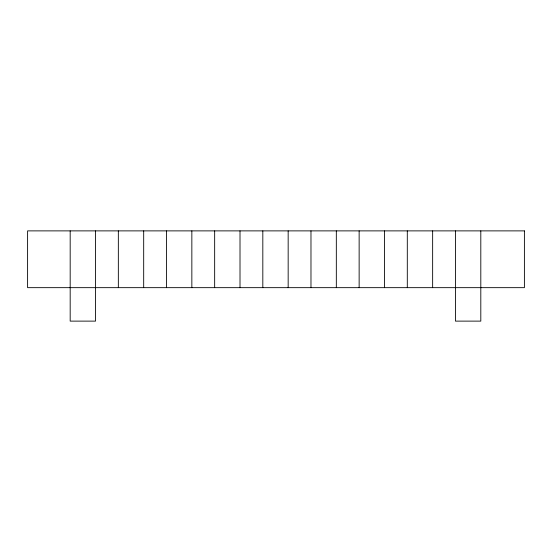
<?xml version="1.0" encoding="UTF-8"?>
<svg xmlns="http://www.w3.org/2000/svg" width="552" height="552" viewBox="0 0 552 552"><rect width="100%" height="100%" fill="white"/><g stroke="black" fill="none" stroke-linecap="round" stroke-linejoin="round"><path stroke-width="0.83" d="M480.806 230.881L480.806 321.119L455.455 321.119L455.455 230.881M432.644 230.881L432.644 287.661M407.3 230.881L407.3 287.661M384.482 230.881L384.482 287.661M359.138 230.881L359.138 287.661M336.327 230.881L336.327 287.661M310.976 230.881L310.976 287.661M288.165 230.881L288.165 287.661M262.821 230.881L262.821 287.661M240.01 230.881L240.01 287.661M214.659 230.881L214.659 287.661M191.848 230.881L191.848 287.661M166.504 230.881L166.504 287.661M143.686 230.881L143.686 287.661M118.342 230.881L118.342 287.661M95.53 230.881L95.53 321.119L70.18 321.119L70.18 230.881M524.4 230.881L27.6 230.881L27.6 287.661L524.4 287.661L524.4 230.881"/></g></svg>
